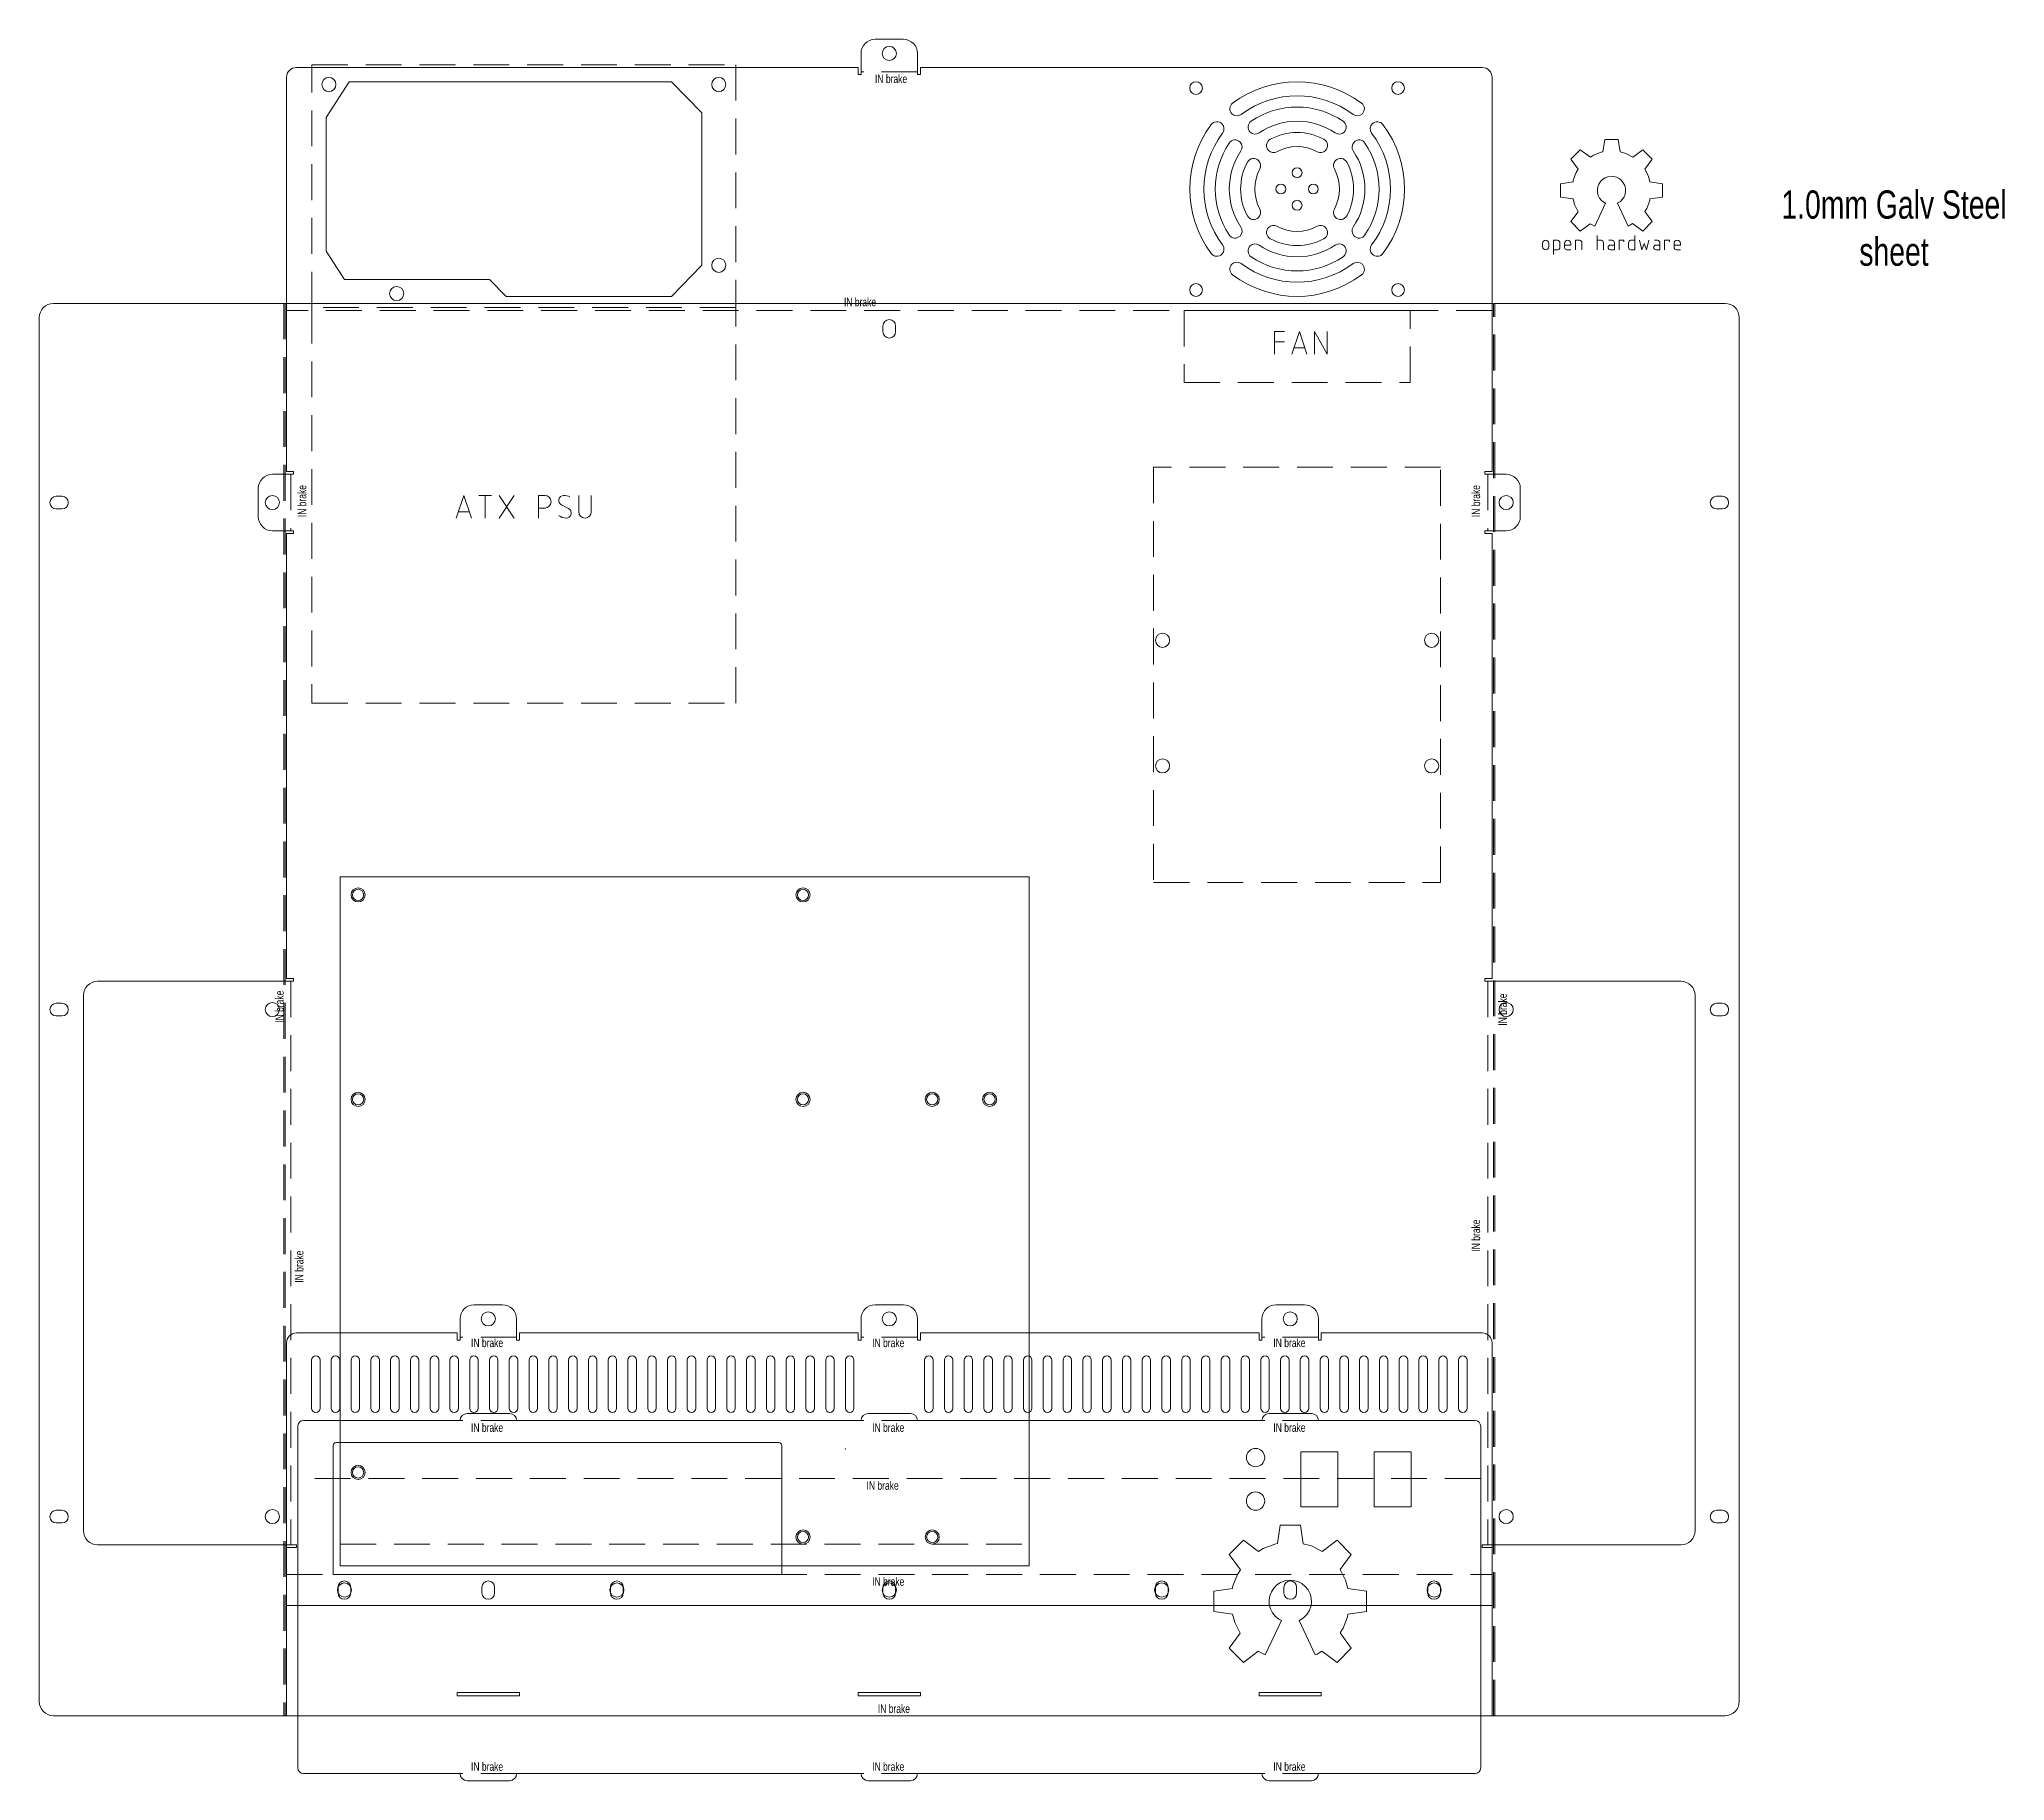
# Model space of a CAD drawing. Header units: millimetres. Extents: x -87 to 609, y -23 to 593.
import ezdxf

# ---------------------------------------------------------------- set-up
doc = ezdxf.new("R2010")
doc.units = ezdxf.units.MM
doc.linetypes.add('DASHED', pattern=[19.05, 12.7, -6.35])
doc.layers.get('0').update_dxf_attribs({"linetype": 'CONTINUOUS', "lineweight": 0})
for name, color, linetype, lineweight in [('Bottom', 7, 'CONTINUOUS', 0), ('Bottom Brake', 6, 'CONTINUOUS', 0), ('Documentation', 3, 'CONTINUOUS', 0), ('Front', 7, 'CONTINUOUS', 0), ('Front Brake', 6, 'CONTINUOUS', 0), ('Mask', 7, 'CONTINUOUS', 0), ('Mask Brake', 6, 'CONTINUOUS', 0), ('microATX', 2, 'CONTINUOUS', 0), ('Restriction', 1, 'DASHED', 0), ('Top', 7, 'CONTINUOUS', 0), ('Top Brake', 6, 'CONTINUOUS', 0)]:
    doc.layers.add(name, color=color, linetype=linetype, lineweight=lineweight)
doc.styles.get("Standard").update_dxf_attribs({"font": 'txt', "width": 0.75})

msp = doc.modelspace()

# ---------------------------------------------------------------- linework, layer by layer
for p, q in [((449.51, 517.33), (449.51, 522.33)), ((449.51, 522.33), (450.9, 522.33)), ((457.29, 519), (457.29, 522.33)), ((457.29, 522.33), (458.68, 522.33)), ((464.93, 519), (464.93, 524)), ((464.93, 522.33), (466.32, 522.33)), ((469.1, 522.33), (470.21, 522.33)), ((472.71, 519), (472.71, 522.33)), ((472.71, 522.33), (474.38, 522.33)), ((474.38, 522.33), (474.38, 521.78)), ((476.87, 522.33), (478.26, 522.33)), ((478.26, 524), (478.26, 519)), ((479.93, 522.33), (480.76, 519)), ((482.43, 519), (483.26, 522.33)), ((485.21, 522.33), (486.32, 522.33)), ((488.82, 519), (488.82, 522.33)), ((488.82, 522.33), (490.49, 522.33)), ((490.49, 522.33), (490.49, 521.78)), ((445.62, 520.11), (445.62, 521.22)), ((447.85, 521.22), (447.85, 520.11)), ((450.9, 519), (449.51, 519)), ((451.74, 521.5), (451.74, 519.83)), ((453.4, 519.83), (453.4, 521.22)), ((455.62, 520.67), (453.4, 520.67)), ((455.62, 519), (454.24, 519)), ((455.62, 521.22), (455.62, 520.67)), ((459.51, 521.5), (459.51, 519)), ((467.15, 521.5), (467.15, 519)), ((469.65, 520.67), (471.04, 520.67)), ((471.04, 519), (469.65, 519)), ((471.04, 521.5), (471.04, 519)), ((476.04, 519.83), (476.04, 521.5)), ((478.26, 519), (476.87, 519)), ((480.76, 519), (481.6, 521.22)), ((481.6, 521.22), (482.43, 519)), ((485.76, 520.67), (487.15, 520.67)), ((487.15, 519), (485.76, 519)), ((487.15, 521.5), (487.15, 519)), ((492.15, 519.83), (492.15, 521.22)), ((494.38, 520.67), (492.15, 520.67)), ((494.38, 519), (492.99, 519)), ((494.38, 521.22), (494.38, 520.67))]:
    msp.add_line(p, q)
msp.add_lwpolyline([(452, 537.61), (452, 542.39), (456.38, 543.02), (456.48, 543.62), (457.53, 546.36), (458.25, 547.48), (455.58, 551.04), (458.96, 554.42), (462.52, 551.75), (463.64, 552.47), (466.38, 553.52), (466.98, 553.62), (467.61, 558), (472.39, 558), (473.02, 553.61), (475.02, 553.07), (477.53, 551.79), (481.04, 554.42), (484.42, 551.04), (481.79, 547.53), (483.07, 545.02), (483.61, 543.02), (488, 542.39), (488, 537.61), (483.62, 536.98), (483.52, 536.38), (482.47, 533.64), (481.75, 532.52), (484.42, 528.96), (481.04, 525.58), (477.48, 528.25), (476.36, 527.53), (475.9, 527.35), (472.11, 535.48), (472.27, 535.55), (473.15, 536.11), (473.89, 536.85), (474.45, 537.73), (474.83, 538.71), (474.99, 539.74), (474.94, 540.78), (474.67, 541.79), (474.19, 542.72), (473.54, 543.54), (472.72, 544.19), (471.79, 544.67), (470.78, 544.94), (469.74, 544.99), (468.71, 544.83), (467.73, 544.45), (466.85, 543.89), (466.11, 543.15), (465.55, 542.27), (465.17, 541.29), (465.01, 540.26), (465.06, 539.22), (465.33, 538.21), (465.81, 537.28), (466.46, 536.46), (467.28, 535.81), (467.9, 535.49), (464.11, 527.37), (462.47, 528.21), (458.96, 525.58), (455.58, 528.96), (458.21, 532.47), (456.93, 534.98), (456.39, 536.98), (452, 537.61)], close=True)
for centre, radius, start, end in [((446.74, 521.22), 1.11, 0, 180), ((450.9, 521.5), 0.833, 0.00133, 89.99867), ((454.51, 521.22), 1.11, 0, 180), ((458.68, 521.5), 0.833, 359.99996, 90.00004), ((466.32, 521.5), 0.833, 359.99996, 90.00004), ((470.21, 521.5), 0.833, 359.99996, 90.00004), ((476.87, 521.5), 0.833, 89.99996, 180.00004), ((486.32, 521.5), 0.833, 359.99996, 90.00004), ((493.26, 521.22), 1.11, 0, 180), ((446.74, 520.11), 1.11, 180, 0), ((450.9, 519.83), 0.833, 270.00133, 359.99867), ((454.24, 519.83), 0.833, 179.99996, 270.00004), ((469.65, 519.83), 0.833, 90, 270), ((476.87, 519.83), 0.833, 179.99996, 270.00004), ((485.76, 519.83), 0.833, 90, 270), ((492.99, 519.83), 0.833, 179.99996, 270.00004)]:
    msp.add_arc(centre, radius, start, end)
at = {"layer": 'Bottom'}
for p, q in [((209.36, 593.5), (219.36, 593.5)), ((204.36, 581), (204.36, 588.5)), ((224.36, 588.5), (224.36, 581)), ((1, 497.5), (1, 580)), ((4.5, 583.5), (203.36, 583.5)), ((15, 565.87), (23.2, 578.5)), ((137.25, 578.5), (23.2, 578.5)), ((137.25, 578.5), (148, 567.5)), ((203.36, 583.5), (203.36, 581)), ((203.36, 581), (204.36, 581)), ((224.36, 581), (225.36, 581)), ((225.36, 581), (225.36, 583.5)), ((225.36, 583.5), (424.22, 583.5)), ((427.72, 580), (427.72, 497.5)), ((15, 518.51), (15, 565.87)), ((148, 513.5), (148, 567.5)), ((332.1, 563.58), (332.1, 563.58)), ((335.64, 567.12), (335.64, 567.12)), ((381.8, 567.12), (381.8, 567.12)), ((385.34, 563.58), (385.34, 563.58)), ((338.55, 557.13), (338.55, 557.13)), ((342.09, 560.67), (342.09, 560.67)), ((375.35, 560.67), (375.35, 560.67)), ((378.89, 557.13), (378.89, 557.13)), ((345.09, 550.59), (345.09, 550.59)), ((348.63, 554.13), (348.63, 554.13)), ((368.81, 554.13), (368.81, 554.13)), ((372.35, 550.59), (372.35, 550.59)), ((345.09, 530.41), (345.09, 530.41)), ((372.35, 530.41), (372.35, 530.41)), ((338.55, 523.87), (338.55, 523.87)), ((348.63, 526.87), (348.63, 526.87)), ((368.81, 526.87), (368.81, 526.87)), ((378.89, 523.87), (378.89, 523.87)), ((21.5, 508.5), (15, 518.51)), ((332.1, 517.42), (332.1, 517.42)), ((342.09, 520.33), (342.09, 520.33)), ((375.35, 520.33), (375.35, 520.33)), ((385.34, 517.42), (385.34, 517.42)), ((21.5, 508.5), (72.88, 508.5)), ((78.75, 502.5), (72.88, 508.5)), ((137.25, 502.5), (148, 513.5)), ((335.64, 513.88), (335.64, 513.88)), ((381.8, 513.88), (381.8, 513.88)), ((78.75, 502.5), (137.25, 502.5)), ((1, 497.5), (1, 440.5)), ((427.72, 440.5), (427.72, 497.5)), ((-4, 439.5), (3.5, 439.5)), ((3.5, 440.5), (1, 440.5)), ((3.5, 439.5), (3.5, 440.5)), ((425.22, 439.5), (425.22, 440.5)), ((425.22, 440.5), (427.72, 440.5)), ((432.72, 439.5), (425.22, 439.5)), ((-9, 424.5), (-9, 434.5)), ((437.72, 424.5), (437.72, 434.5)), ((3.5, 419.5), (-4, 419.5)), ((1, 418.5), (3.5, 418.5)), ((1, 418.5), (1, 261)), ((3.5, 418.5), (3.5, 419.5)), ((425.22, 418.5), (425.22, 419.5)), ((425.22, 419.5), (432.72, 419.5)), ((427.72, 418.5), (425.22, 418.5)), ((427.72, 261), (427.72, 418.5)), ((-65.87, 260), (3.5, 260)), ((3.5, 261), (1, 261)), ((3.5, 260), (3.5, 261)), ((425.22, 260), (425.22, 261)), ((425.22, 261), (427.72, 261)), ((494.59, 260), (425.22, 260)), ((-70.87, 65.5), (-70.87, 255)), ((499.59, 65.5), (499.59, 255)), ((4.5, 60.5), (-65.87, 60.5)), ((1, 59.5), (4.5, 59.5)), ((1, 59.5), (1, 0)), ((4.5, 59.5), (4.5, 60.5)), ((424.22, 60.5), (424.22, 59.5)), ((424.22, 60.5), (494.59, 60.5)), ((424.22, 59.5), (427.72, 59.5)), ((427.72, 0), (427.72, 59.5)), ((19.25, 45.5), (19.25, 43.5)), ((23.75, 43.5), (23.75, 45.5)), ((115.68, 45.5), (115.68, 43.5)), ((120.18, 43.5), (120.18, 45.5)), ((212.11, 45.5), (212.11, 43.5)), ((216.61, 43.5), (216.61, 45.5)), ((308.54, 45.5), (308.54, 43.5)), ((313.04, 43.5), (313.04, 45.5)), ((404.97, 45.5), (404.97, 43.5)), ((409.47, 43.5), (409.47, 45.5)), ((83.43, 8.2), (61.43, 8.2)), ((61.43, 8.2), (61.43, 7)), ((61.43, 7), (83.43, 7)), ((83.43, 7), (83.43, 8.2)), ((225.36, 8.2), (203.36, 8.2)), ((203.36, 8.2), (203.36, 7)), ((203.36, 7), (225.36, 7)), ((225.36, 7), (225.36, 8.2)), ((367.29, 8.2), (345.29, 8.2)), ((345.29, 8.2), (345.29, 7)), ((345.29, 7), (367.29, 7)), ((367.29, 7), (367.29, 8.2)), ((1, 0), (427.72, 0))]:
    msp.add_line(p, q, dxfattribs=at)
at = {"layer": 'Bottom', "linetype": 'DASHED'}
for p, q in [((224.36, 582), (204.36, 582)), ((427.72, 497.5), (1, 497.5)), ((2.5, 439.5), (2.5, 419.5)), ((426.22, 439.5), (426.22, 419.5)), ((2.5, 260), (2.5, 60.5)), ((426.22, 260), (426.22, 60.5))]:
    msp.add_line(p, q, dxfattribs=at)
at = {"layer": 'Bottom'}
for centre, radius in [((214.36, 588.5), 2.5), ((16, 577.5), 2.5), ((154, 577.5), 2.5), ((322.97, 576.25), 2.25), ((394.47, 576.25), 2.25), ((358.72, 546.25), 1.75), ((352.97, 540.5), 1.75), ((358.72, 534.75), 1.75), ((364.47, 540.5), 1.75), ((154, 513.5), 2.5), ((40, 503.5), 2.5), ((322.97, 504.75), 2.25), ((394.47, 504.75), 2.25), ((-4, 429.5), 2.5), ((432.72, 429.5), 2.5), ((311.09, 380.73), 2.5), ((406.34, 380.73), 2.5), ((311.09, 336.28), 2.5), ((406.34, 336.28), 2.5), ((26.35, 290.6), 2.5), ((183.83, 290.6), 2.5), ((-4, 250), 2.5), ((432.72, 250), 2.5), ((26.35, 218.21), 2.5), ((183.83, 218.21), 2.5), ((229.55, 218.21), 2.5), ((249.87, 218.21), 2.5), ((26.35, 86.13), 2.5), ((-4, 70.5), 2.5), ((432.72, 70.5), 2.5), ((183.83, 63.27), 2.5), ((229.55, 63.27), 2.5)]:
    msp.add_circle(centre, radius, dxfattribs=at)
for centre, radius, start, end in [((209.36, 588.5), 5, 90, 180), ((219.36, 588.5), 5, 0, 90), ((4.5, 580), 3.5, 90, 180), ((358.72, 540.5), 38, 53.09675, 126.90325), ((424.22, 580), 3.5, 0, 90), ((337.4, 568.89), 2.5, 126.90325, 225), ((358.72, 540.5), 33, 53.09675, 126.90325), ((380.04, 568.89), 2.5, 315, 53.09675), ((330.33, 561.82), 2.5, 45, 143.09675), ((330.33, 561.82), 2.5, 323.09675, 45), ((337.4, 568.89), 2.5, 225, 306.90325), ((343.85, 562.44), 2.5, 124.12428, 225), ((358.72, 540.5), 29, 55.87572, 124.12428), ((358.72, 540.5), 24, 55.87572, 124.12428), ((373.59, 562.44), 2.5, 315, 55.87572), ((380.04, 568.89), 2.5, 233.09675, 315), ((387.11, 561.82), 2.5, 135, 216.90325), ((387.11, 561.82), 2.5, 36.90325, 135), ((358.72, 540.5), 38, 143.09675, 216.90325), ((358.72, 540.5), 33, 143.09675, 216.90325), ((358.72, 540.5), 29, 145.87572, 214.12428), ((336.78, 555.37), 2.5, 45, 145.87572), ((336.78, 555.37), 2.5, 325.87572, 45), ((343.85, 562.44), 2.5, 225, 304.12428), ((350.4, 555.89), 2.5, 118.39845, 225), ((358.72, 540.5), 20, 61.60155, 118.39845), ((367.04, 555.89), 2.5, 315, 61.60155), ((373.59, 562.44), 2.5, 235.87572, 315), ((380.66, 555.37), 2.5, 135, 214.12428), ((380.66, 555.37), 2.5, 34.12428, 135), ((358.72, 540.5), 29, 325.87572, 34.12428), ((358.72, 540.5), 33, 323.09675, 36.90325), ((358.72, 540.5), 38, 323.09675, 36.90325), ((358.72, 540.5), 24, 145.87572, 214.12428), ((358.72, 540.5), 20, 151.60155, 208.39845), ((343.33, 548.82), 2.5, 45, 151.60155), ((343.33, 548.82), 2.5, 331.60155, 45), ((350.4, 555.89), 2.5, 225, 298.39845), ((358.72, 540.5), 15, 61.60155, 118.39845), ((367.04, 555.89), 2.5, 241.60155, 315), ((374.11, 548.82), 2.5, 135, 208.39845), ((374.11, 548.82), 2.5, 28.39845, 135), ((358.72, 540.5), 20, 331.60155, 28.39845), ((358.72, 540.5), 24, 325.87572, 34.12428), ((358.72, 540.5), 15, 151.60155, 208.39845), ((358.72, 540.5), 15, 331.60155, 28.39845), ((343.33, 532.18), 2.5, 208.39845, 315), ((343.33, 532.18), 2.5, 315, 28.39845), ((374.11, 532.18), 2.5, 151.60155, 225), ((374.11, 532.18), 2.5, 225, 331.60155), ((336.78, 525.63), 2.5, 214.12428, 315), ((336.78, 525.63), 2.5, 315, 34.12428), ((350.4, 525.11), 2.5, 135, 241.60155), ((350.4, 525.11), 2.5, 61.60155, 135), ((358.72, 540.5), 20, 241.60155, 298.39845), ((358.72, 540.5), 15, 241.60155, 298.39845), ((367.04, 525.11), 2.5, 45, 118.39845), ((367.04, 525.11), 2.5, 298.39845, 45), ((380.66, 525.63), 2.5, 145.87572, 225), ((380.66, 525.63), 2.5, 225, 325.87572), ((330.33, 519.18), 2.5, 216.90325, 315), ((330.33, 519.18), 2.5, 315, 36.90325), ((343.85, 518.56), 2.5, 135, 235.87572), ((343.85, 518.56), 2.5, 55.87572, 135), ((358.72, 540.5), 29, 235.87572, 304.12428), ((358.72, 540.5), 24, 235.87572, 304.12428), ((373.59, 518.56), 2.5, 45, 124.12428), ((373.59, 518.56), 2.5, 304.12428, 45), ((387.11, 519.18), 2.5, 143.09675, 225), ((387.11, 519.18), 2.5, 225, 323.09675), ((337.4, 512.11), 2.5, 135, 233.09675), ((337.4, 512.11), 2.5, 53.09675, 135), ((358.72, 540.5), 38, 233.09675, 306.90325), ((358.72, 540.5), 33, 233.09675, 306.90325), ((380.04, 512.11), 2.5, 45, 126.90325), ((380.04, 512.11), 2.5, 306.90325, 45), ((-4, 434.5), 5, 90, 180), ((432.72, 434.5), 5, 0, 90), ((-4, 424.5), 5, 180, 270), ((432.72, 424.5), 5, 270, 0), ((-65.87, 255), 5, 90, 180), ((494.59, 255), 5, 360, 90), ((-65.87, 65.5), 5, 180, 270), ((494.59, 65.5), 5, 270, 0), ((21.5, 45.5), 2.25, 0, 180), ((21.5, 43.5), 2.25, 180, 0), ((117.93, 45.5), 2.25, 0, 180), ((117.93, 43.5), 2.25, 180, 0), ((214.36, 45.5), 2.25, 0, 180), ((214.36, 43.5), 2.25, 180, 0), ((310.79, 45.5), 2.25, 0, 180), ((310.79, 43.5), 2.25, 180, 0), ((407.22, 45.5), 2.25, 0, 180), ((407.22, 43.5), 2.25, 180, 0)]:
    msp.add_arc(centre, radius, start, end, dxfattribs=at)
at = {"layer": 'Documentation'}
for p, q in [((350.67, 482), (350.67, 490)), ((350.67, 490), (354.22, 490)), ((356.89, 482), (359.56, 490)), ((359.56, 490), (362.22, 482)), ((364.89, 482), (364.89, 490)), ((364.89, 490), (369.33, 482)), ((369.33, 482), (369.33, 490)), ((350.67, 486.44), (354.22, 486.44)), ((357.63, 484.22), (361.48, 484.22)), ((61.11, 424), (63.78, 432)), ((63.78, 432), (66.44, 424)), ((69.11, 432), (73.56, 432)), ((71.33, 432), (71.33, 424)), ((76.22, 424), (81.56, 432)), ((76.22, 432), (81.56, 424)), ((90.22, 424), (90.22, 432)), ((90.22, 432), (92.44, 432)), ((104.44, 432), (104.44, 426.22)), ((108.89, 426.22), (108.89, 432)), ((61.85, 426.22), (65.7, 426.22)), ((92.44, 427.56), (90.22, 427.56)), ((100.81, 427.36), (98.3, 428.64))]:
    msp.add_line(p, q, dxfattribs=at)
for centre, radius, start, end in [((92.44, 429.78), 2.22, 270, 90), ((99.11, 430.22), 1.78, 90.00002, 242.98102), ((99.11, 426.22), 5.78, 67.38014, 90), ((100, 428.44), 4.44, 233.13006, 270.00004), ((100, 425.78), 1.78, 270.00002, 62.98102), ((106.67, 426.22), 2.22, 180, 0)]:
    msp.add_arc(centre, radius, start, end, dxfattribs=at)
at = {"layer": 'Front'}
for p, q in [((7, 104.5), (62.43, 104.5)), ((62.43, 104.5), (62.43, 104.5)), ((64.93, 107), (79.93, 107)), ((82.43, 104.5), (82.43, 104.5)), ((82.43, 104.5), (204.36, 104.5)), ((204.36, 104.5), (204.36, 104.5)), ((206.86, 107), (221.86, 107)), ((224.36, 104.5), (224.36, 104.5)), ((224.36, 104.5), (346.29, 104.5)), ((346.29, 104.5), (346.29, 104.5)), ((348.79, 107), (363.79, 107)), ((366.29, 104.5), (366.29, 104.5)), ((366.29, 104.5), (421.72, 104.5)), ((5, 84), (5, 102.5)), ((423.72, 102.5), (423.72, 84)), ((5, 84), (5, 0)), ((423.72, 84), (423.72, 0)), ((5, 0), (5, -18.5)), ((423.72, -18.5), (423.72, 0)), ((7, -20.5), (62.43, -20.5)), ((62.43, -20.5), (62.43, -20.5)), ((82.43, -20.5), (82.43, -20.5)), ((204.36, -20.5), (82.43, -20.5)), ((204.36, -20.5), (204.36, -20.5)), ((224.36, -20.5), (224.36, -20.5)), ((346.29, -20.5), (224.36, -20.5)), ((346.29, -20.5), (346.29, -20.5)), ((366.29, -20.5), (366.29, -20.5)), ((366.29, -20.5), (421.72, -20.5)), ((64.93, -23), (79.93, -23)), ((206.86, -23), (221.86, -23)), ((348.79, -23), (363.79, -23))]:
    msp.add_line(p, q, dxfattribs=at)
at = {"layer": 'Front', "linetype": 'DASHED'}
for p, q in [((82.43, 104.5), (62.43, 104.5)), ((224.36, 104.5), (204.36, 104.5)), ((366.29, 104.5), (346.29, 104.5)), ((423.72, 84), (5, 84)), ((5, 0), (423.72, 0)), ((82.43, -20.5), (62.43, -20.5)), ((224.36, -20.5), (204.36, -20.5)), ((366.29, -20.5), (346.29, -20.5))]:
    msp.add_line(p, q, dxfattribs=at)
at = {"layer": 'Front'}
msp.add_lwpolyline([(329.29, 36.92), (329.29, 44.08), (335.86, 45.02), (336.01, 45.94), (337.58, 50.03), (338.67, 51.71), (334.67, 57.06), (339.73, 62.12), (345.08, 58.12), (346.76, 59.21), (350.85, 60.78), (351.77, 60.93), (352.71, 67.5), (359.87, 67.5), (360.82, 60.91), (363.82, 60.11), (367.59, 58.18), (372.85, 62.12), (377.91, 57.06), (373.97, 51.8), (375.9, 48.03), (376.7, 45.03), (383.29, 44.08), (383.29, 36.92), (376.72, 35.98), (376.57, 35.06), (375, 30.97), (373.91, 29.29), (377.91, 23.94), (372.85, 18.88), (367.5, 22.88), (365.82, 21.79), (365.14, 21.53), (359.45, 33.72), (359.69, 33.82), (361.01, 34.67), (362.12, 35.78), (362.97, 37.1), (363.53, 38.56), (363.78, 40.11), (363.7, 41.67), (363.29, 43.19), (362.58, 44.58), (361.59, 45.8), (360.37, 46.79), (358.98, 47.5), (357.46, 47.91), (355.9, 47.99), (354.35, 47.74), (352.88, 47.18), (351.57, 46.33), (350.46, 45.22), (349.61, 43.9), (349.05, 42.44), (348.8, 40.89), (348.88, 39.33), (349.29, 37.81), (350, 36.42), (350.99, 35.2), (352.21, 34.21), (353.14, 33.74), (347.46, 21.56), (344.99, 22.82), (339.73, 18.88), (334.67, 23.94), (338.61, 29.2), (336.68, 32.97), (335.88, 35.97), (329.29, 36.92)], close=True, dxfattribs=at)
for centre, radius, start, end in [((7, 102.5), 2, 90, 180), ((64.93, 104.5), 2.5, 90, 180), ((79.93, 104.5), 2.5, 0, 90), ((206.86, 104.5), 2.5, 90, 180), ((221.86, 104.5), 2.5, 0, 90), ((348.79, 104.5), 2.5, 90, 180), ((363.79, 104.5), 2.5, 0, 90), ((421.72, 102.5), 2, 0, 90), ((7, -18.5), 2, 180, 270), ((64.93, -20.5), 2.5, 180, 270), ((79.93, -20.5), 2.5, 270, 0), ((206.86, -20.5), 2.5, 180, 270), ((221.86, -20.5), 2.5, 270, 0), ((348.79, -20.5), 2.5, 180, 270), ((363.79, -20.5), 2.5, 270, 0), ((421.72, -18.5), 2, 270, 0)]:
    msp.add_arc(centre, radius, start, end, dxfattribs=at)
at = {"layer": 'Mask'}
for p, q in [((62.43, 133), (62.43, 140.5)), ((67.43, 145.5), (77.43, 145.5)), ((82.43, 140.5), (82.43, 133)), ((204.36, 133), (204.36, 140.5)), ((209.36, 145.5), (219.36, 145.5)), ((224.36, 140.5), (224.36, 133)), ((346.29, 133), (346.29, 140.5)), ((351.29, 145.5), (361.29, 145.5)), ((366.29, 140.5), (366.29, 133)), ((61.43, 135.5), (4.5, 135.5)), ((61.43, 135.5), (61.43, 133)), ((61.43, 133), (62.43, 133)), ((82.43, 133), (83.43, 133)), ((203.36, 135.5), (83.43, 135.5)), ((83.43, 133), (83.43, 135.5)), ((203.36, 135.5), (203.36, 133)), ((203.36, 133), (204.36, 133)), ((224.36, 133), (225.36, 133)), ((345.29, 135.5), (225.36, 135.5)), ((225.36, 133), (225.36, 135.5)), ((345.29, 135.5), (345.29, 133)), ((345.29, 133), (346.29, 133)), ((366.29, 133), (367.29, 133)), ((424.22, 135.5), (367.29, 135.5)), ((367.29, 133), (367.29, 135.5)), ((1, 132), (1, 50)), ((9.86, 108.86), (9.86, 125.86)), ((11.36, 127.36), (11.36, 127.36)), ((12.86, 108.86), (12.86, 125.86)), ((16.86, 108.86), (16.86, 125.86)), ((18.36, 127.36), (18.36, 127.36)), ((19.86, 108.86), (19.86, 125.86)), ((23.86, 108.86), (23.86, 125.86)), ((25.36, 127.36), (25.36, 127.36)), ((26.86, 108.86), (26.86, 125.86)), ((30.86, 108.86), (30.86, 125.86)), ((32.36, 127.36), (32.36, 127.36)), ((33.86, 108.86), (33.86, 125.86)), ((37.86, 108.86), (37.86, 125.86)), ((39.36, 127.36), (39.36, 127.36)), ((40.86, 108.86), (40.86, 125.86)), ((44.86, 108.86), (44.86, 125.86)), ((46.36, 127.36), (46.36, 127.36)), ((47.86, 108.86), (47.86, 125.86)), ((51.86, 108.86), (51.86, 125.86)), ((53.36, 127.36), (53.36, 127.36)), ((54.86, 108.86), (54.86, 125.86)), ((58.86, 108.86), (58.86, 125.86)), ((60.36, 127.36), (60.36, 127.36)), ((61.86, 108.86), (61.86, 125.86)), ((65.86, 108.86), (65.86, 125.86)), ((67.36, 127.36), (67.36, 127.36)), ((68.86, 108.86), (68.86, 125.86)), ((72.86, 108.86), (72.86, 125.86)), ((74.36, 127.36), (74.36, 127.36)), ((75.86, 108.86), (75.86, 125.86)), ((79.86, 108.86), (79.86, 125.86)), ((81.36, 127.36), (81.36, 127.36)), ((82.86, 108.86), (82.86, 125.86)), ((86.86, 108.86), (86.86, 125.86)), ((88.36, 127.36), (88.36, 127.36)), ((89.86, 108.86), (89.86, 125.86)), ((93.86, 108.86), (93.86, 125.86)), ((95.36, 127.36), (95.36, 127.36)), ((96.86, 108.86), (96.86, 125.86)), ((100.86, 108.86), (100.86, 125.86)), ((102.36, 127.36), (102.36, 127.36)), ((103.86, 108.86), (103.86, 125.86)), ((107.86, 108.86), (107.86, 125.86)), ((109.36, 127.36), (109.36, 127.36)), ((110.86, 108.86), (110.86, 125.86)), ((114.86, 108.86), (114.86, 125.86)), ((116.36, 127.36), (116.36, 127.36)), ((117.86, 108.86), (117.86, 125.86)), ((121.86, 108.86), (121.86, 125.86)), ((123.36, 127.36), (123.36, 127.36)), ((124.86, 108.86), (124.86, 125.86)), ((128.86, 108.86), (128.86, 125.86)), ((130.36, 127.36), (130.36, 127.36)), ((131.86, 108.86), (131.86, 125.86)), ((135.86, 108.86), (135.86, 125.86)), ((137.36, 127.36), (137.36, 127.36)), ((138.86, 108.86), (138.86, 125.86)), ((142.86, 108.86), (142.86, 125.86)), ((144.36, 127.36), (144.36, 127.36)), ((145.86, 108.86), (145.86, 125.86)), ((149.86, 108.86), (149.86, 125.86)), ((151.36, 127.36), (151.36, 127.36)), ((152.86, 108.86), (152.86, 125.86)), ((156.86, 108.86), (156.86, 125.86)), ((158.36, 127.36), (158.36, 127.36)), ((159.86, 108.86), (159.86, 125.86)), ((163.86, 108.86), (163.86, 125.86)), ((165.36, 127.36), (165.36, 127.36)), ((166.86, 108.86), (166.86, 125.86)), ((170.86, 108.86), (170.86, 125.86)), ((172.36, 127.36), (172.36, 127.36)), ((173.86, 108.86), (173.86, 125.86)), ((177.86, 108.86), (177.86, 125.86)), ((179.36, 127.36), (179.36, 127.36)), ((180.86, 108.86), (180.86, 125.86)), ((184.86, 108.86), (184.86, 125.86)), ((186.36, 127.36), (186.36, 127.36)), ((187.86, 108.86), (187.86, 125.86)), ((191.86, 108.86), (191.86, 125.86)), ((193.36, 127.36), (193.36, 127.36)), ((194.86, 108.86), (194.86, 125.86)), ((198.86, 108.86), (198.86, 125.86)), ((200.36, 127.36), (200.36, 127.36)), ((201.86, 108.86), (201.86, 125.86)), ((226.86, 108.86), (226.86, 125.86)), ((228.36, 127.36), (228.36, 127.36)), ((229.86, 108.86), (229.86, 125.86)), ((233.86, 108.86), (233.86, 125.86)), ((235.36, 127.36), (235.36, 127.36)), ((236.86, 108.86), (236.86, 125.86)), ((240.86, 108.86), (240.86, 125.86)), ((242.36, 127.36), (242.36, 127.36)), ((243.86, 108.86), (243.86, 125.86)), ((247.86, 108.86), (247.86, 125.86)), ((249.36, 127.36), (249.36, 127.36)), ((250.86, 108.86), (250.86, 125.86)), ((254.86, 108.86), (254.86, 125.86)), ((256.36, 127.36), (256.36, 127.36)), ((257.86, 108.86), (257.86, 125.86)), ((261.86, 108.86), (261.86, 125.86)), ((263.36, 127.36), (263.36, 127.36)), ((264.86, 108.86), (264.86, 125.86)), ((268.86, 108.86), (268.86, 125.86)), ((270.36, 127.36), (270.36, 127.36)), ((271.86, 108.86), (271.86, 125.86)), ((275.86, 108.86), (275.86, 125.86)), ((277.36, 127.36), (277.36, 127.36)), ((278.86, 108.86), (278.86, 125.86)), ((282.86, 108.86), (282.86, 125.86)), ((284.36, 127.36), (284.36, 127.36)), ((285.86, 108.86), (285.86, 125.86)), ((289.86, 108.86), (289.86, 125.86)), ((291.36, 127.36), (291.36, 127.36)), ((292.86, 108.86), (292.86, 125.86)), ((296.86, 108.86), (296.86, 125.86)), ((298.36, 127.36), (298.36, 127.36)), ((299.86, 108.86), (299.86, 125.86)), ((303.86, 108.86), (303.86, 125.86)), ((305.36, 127.36), (305.36, 127.36)), ((306.86, 108.86), (306.86, 125.86)), ((310.86, 108.86), (310.86, 125.86)), ((312.36, 127.36), (312.36, 127.36)), ((313.86, 108.86), (313.86, 125.86)), ((317.86, 108.86), (317.86, 125.86)), ((319.36, 127.36), (319.36, 127.36)), ((320.86, 108.86), (320.86, 125.86)), ((324.86, 108.86), (324.86, 125.86)), ((326.36, 127.36), (326.36, 127.36)), ((327.86, 108.86), (327.86, 125.86)), ((331.86, 108.86), (331.86, 125.86)), ((333.36, 127.36), (333.36, 127.36)), ((334.86, 108.86), (334.86, 125.86)), ((338.86, 108.86), (338.86, 125.86)), ((340.36, 127.36), (340.36, 127.36)), ((341.86, 108.86), (341.86, 125.86)), ((345.86, 108.86), (345.86, 125.86)), ((347.36, 127.36), (347.36, 127.36)), ((348.86, 108.86), (348.86, 125.86)), ((352.86, 108.86), (352.86, 125.86)), ((354.36, 127.36), (354.36, 127.36)), ((355.86, 108.86), (355.86, 125.86)), ((359.86, 108.86), (359.86, 125.86)), ((361.36, 127.36), (361.36, 127.36)), ((362.86, 108.86), (362.86, 125.86)), ((366.86, 108.86), (366.86, 125.86)), ((368.36, 127.36), (368.36, 127.36)), ((369.86, 108.86), (369.86, 125.86)), ((373.86, 108.86), (373.86, 125.86)), ((375.36, 127.36), (375.36, 127.36)), ((376.86, 108.86), (376.86, 125.86)), ((380.86, 108.86), (380.86, 125.86)), ((382.36, 127.36), (382.36, 127.36)), ((383.86, 108.86), (383.86, 125.86)), ((387.86, 108.86), (387.86, 125.86)), ((389.36, 127.36), (389.36, 127.36)), ((390.86, 108.86), (390.86, 125.86)), ((394.86, 108.86), (394.86, 125.86)), ((396.36, 127.36), (396.36, 127.36)), ((397.86, 108.86), (397.86, 125.86)), ((401.86, 108.86), (401.86, 125.86)), ((403.36, 127.36), (403.36, 127.36)), ((404.86, 108.86), (404.86, 125.86)), ((408.86, 108.86), (408.86, 125.86)), ((410.36, 127.36), (410.36, 127.36)), ((411.86, 108.86), (411.86, 125.86)), ((415.86, 108.86), (415.86, 125.86)), ((417.36, 127.36), (417.36, 127.36)), ((418.86, 108.86), (418.86, 125.86)), ((427.72, 50), (427.72, 132)), ((11.36, 107.36), (11.36, 107.36)), ((18.36, 107.36), (18.36, 107.36)), ((25.36, 107.36), (25.36, 107.36)), ((32.36, 107.36), (32.36, 107.36)), ((39.36, 107.36), (39.36, 107.36)), ((46.36, 107.36), (46.36, 107.36)), ((53.36, 107.36), (53.36, 107.36)), ((60.36, 107.36), (60.36, 107.36)), ((67.36, 107.36), (67.36, 107.36)), ((74.36, 107.36), (74.36, 107.36)), ((81.36, 107.36), (81.36, 107.36)), ((88.36, 107.36), (88.36, 107.36)), ((95.36, 107.36), (95.36, 107.36)), ((102.36, 107.36), (102.36, 107.36)), ((109.36, 107.36), (109.36, 107.36)), ((116.36, 107.36), (116.36, 107.36)), ((123.36, 107.36), (123.36, 107.36)), ((130.36, 107.36), (130.36, 107.36)), ((137.36, 107.36), (137.36, 107.36)), ((144.36, 107.36), (144.36, 107.36)), ((151.36, 107.36), (151.36, 107.36)), ((158.36, 107.36), (158.36, 107.36)), ((165.36, 107.36), (165.36, 107.36)), ((172.36, 107.36), (172.36, 107.36)), ((179.36, 107.36), (179.36, 107.36)), ((186.36, 107.36), (186.36, 107.36)), ((193.36, 107.36), (193.36, 107.36)), ((200.36, 107.36), (200.36, 107.36)), ((228.36, 107.36), (228.36, 107.36)), ((235.36, 107.36), (235.36, 107.36)), ((242.36, 107.36), (242.36, 107.36)), ((249.36, 107.36), (249.36, 107.36)), ((256.36, 107.36), (256.36, 107.36)), ((263.36, 107.36), (263.36, 107.36)), ((270.36, 107.36), (270.36, 107.36)), ((277.36, 107.36), (277.36, 107.36)), ((284.36, 107.36), (284.36, 107.36)), ((291.36, 107.36), (291.36, 107.36)), ((298.36, 107.36), (298.36, 107.36)), ((305.36, 107.36), (305.36, 107.36)), ((312.36, 107.36), (312.36, 107.36)), ((319.36, 107.36), (319.36, 107.36)), ((326.36, 107.36), (326.36, 107.36)), ((333.36, 107.36), (333.36, 107.36)), ((340.36, 107.36), (340.36, 107.36)), ((347.36, 107.36), (347.36, 107.36)), ((354.36, 107.36), (354.36, 107.36)), ((361.36, 107.36), (361.36, 107.36)), ((368.36, 107.36), (368.36, 107.36)), ((375.36, 107.36), (375.36, 107.36)), ((382.36, 107.36), (382.36, 107.36)), ((389.36, 107.36), (389.36, 107.36)), ((396.36, 107.36), (396.36, 107.36)), ((403.36, 107.36), (403.36, 107.36)), ((410.36, 107.36), (410.36, 107.36)), ((417.36, 107.36), (417.36, 107.36)), ((17.56, 50), (17.56, 95.72)), ((18.55, 96.71), (175.32, 96.71)), ((176.31, 95.72), (176.31, 50)), ((360, 93.41), (373.1, 93.41)), ((360, 74.01), (360, 93.41)), ((373.1, 93.41), (373.1, 74.01)), ((386, 93.41), (399.1, 93.41)), ((386, 74.01), (386, 93.41)), ((399.1, 93.41), (399.1, 74.01)), ((373.1, 74.01), (360, 74.01)), ((399.1, 74.01), (386, 74.01)), ((1, 39), (1, 50)), ((17.56, 50), (176.31, 50)), ((427.72, 39), (427.72, 50)), ((427.72, 39), (1, 39))]:
    msp.add_line(p, q, dxfattribs=at)
at = {"layer": 'Mask', "linetype": 'DASHED'}
for p, q in [((82.43, 134), (62.43, 134)), ((224.36, 134), (204.36, 134)), ((366.29, 134), (346.29, 134)), ((1, 50), (427.72, 50))]:
    msp.add_line(p, q, dxfattribs=at)
at = {"layer": 'Mask'}
for centre in [(72.43, 140.5), (214.36, 140.5), (356.29, 140.5), (21.5, 44.5), (117.93, 44.5), (214.36, 44.5), (310.79, 44.5), (407.22, 44.5)]:
    msp.add_circle(centre, 2.5, dxfattribs=at)
for centre, radius, start, end in [((67.43, 140.5), 5, 90, 180), ((77.43, 140.5), 5, 0, 90), ((209.36, 140.5), 5, 90, 180), ((219.36, 140.5), 5, 0, 90), ((351.29, 140.5), 5, 90, 180), ((361.29, 140.5), 5, 0, 90), ((4.5, 132), 3.5, 90, 180), ((424.22, 132), 3.5, 0, 90), ((11.36, 125.86), 1.5, 90, 180), ((11.36, 125.86), 1.5, 360, 90), ((18.36, 125.86), 1.5, 90, 180), ((18.36, 125.86), 1.5, 360, 90), ((25.36, 125.86), 1.5, 90, 180), ((25.36, 125.86), 1.5, 360, 90), ((32.36, 125.86), 1.5, 90, 180), ((32.36, 125.86), 1.5, 360, 90), ((39.36, 125.86), 1.5, 90, 180), ((39.36, 125.86), 1.5, 360, 90), ((46.36, 125.86), 1.5, 90, 180), ((46.36, 125.86), 1.5, 360, 90), ((53.36, 125.86), 1.5, 90, 180), ((53.36, 125.86), 1.5, 360, 90), ((60.36, 125.86), 1.5, 90, 180), ((60.36, 125.86), 1.5, 360, 90), ((67.36, 125.86), 1.5, 90, 180), ((67.36, 125.86), 1.5, 360, 90), ((74.36, 125.86), 1.5, 90, 180), ((74.36, 125.86), 1.5, 360, 90), ((81.36, 125.86), 1.5, 90, 180), ((81.36, 125.86), 1.5, 360, 90), ((88.36, 125.86), 1.5, 90, 180), ((88.36, 125.86), 1.5, 360, 90), ((95.36, 125.86), 1.5, 90, 180), ((95.36, 125.86), 1.5, 360, 90), ((102.36, 125.86), 1.5, 90, 180), ((102.36, 125.86), 1.5, 360, 90), ((109.36, 125.86), 1.5, 90, 180), ((109.36, 125.86), 1.5, 360, 90), ((116.36, 125.86), 1.5, 90, 180), ((116.36, 125.86), 1.5, 360, 90), ((123.36, 125.86), 1.5, 90, 180), ((123.36, 125.86), 1.5, 360, 90), ((130.36, 125.86), 1.5, 90, 180), ((130.36, 125.86), 1.5, 360, 90), ((137.36, 125.86), 1.5, 90, 180), ((137.36, 125.86), 1.5, 360, 90), ((144.36, 125.86), 1.5, 90, 180), ((144.36, 125.86), 1.5, 360, 90), ((151.36, 125.86), 1.5, 90, 180), ((151.36, 125.86), 1.5, 360, 90), ((158.36, 125.86), 1.5, 90, 180), ((158.36, 125.86), 1.5, 360, 90), ((165.36, 125.86), 1.5, 90, 180), ((165.36, 125.86), 1.5, 360, 90), ((172.36, 125.86), 1.5, 90, 180), ((172.36, 125.86), 1.5, 360, 90), ((179.36, 125.86), 1.5, 90, 180), ((179.36, 125.86), 1.5, 360, 90), ((186.36, 125.86), 1.5, 90, 180), ((186.36, 125.86), 1.5, 360, 90), ((193.36, 125.86), 1.5, 90, 180), ((193.36, 125.86), 1.5, 360, 90), ((200.36, 125.86), 1.5, 90, 180), ((200.36, 125.86), 1.5, 360, 90), ((228.36, 125.86), 1.5, 90, 180), ((228.36, 125.86), 1.5, 360, 90), ((235.36, 125.86), 1.5, 90, 180), ((235.36, 125.86), 1.5, 360, 90), ((242.36, 125.86), 1.5, 90, 180), ((242.36, 125.86), 1.5, 360, 90), ((249.36, 125.86), 1.5, 90, 180), ((249.36, 125.86), 1.5, 360, 90), ((256.36, 125.86), 1.5, 90, 180), ((256.36, 125.86), 1.5, 360, 90), ((263.36, 125.86), 1.5, 90, 180), ((263.36, 125.86), 1.5, 360, 90), ((270.36, 125.86), 1.5, 90, 180), ((270.36, 125.86), 1.5, 360, 90), ((277.36, 125.86), 1.5, 90, 180), ((277.36, 125.86), 1.5, 360, 90), ((284.36, 125.86), 1.5, 90, 180), ((284.36, 125.86), 1.5, 360, 90), ((291.36, 125.86), 1.5, 90, 180), ((291.36, 125.86), 1.5, 360, 90), ((298.36, 125.86), 1.5, 90, 180), ((298.36, 125.86), 1.5, 360, 90), ((305.36, 125.86), 1.5, 90, 180), ((305.36, 125.86), 1.5, 360, 90), ((312.36, 125.86), 1.5, 90, 180), ((312.36, 125.86), 1.5, 360, 90), ((319.36, 125.86), 1.5, 90, 180), ((319.36, 125.86), 1.5, 360, 90), ((326.36, 125.86), 1.5, 90, 180), ((326.36, 125.86), 1.5, 360, 90), ((333.36, 125.86), 1.5, 90, 180), ((333.36, 125.86), 1.5, 360, 90), ((340.36, 125.86), 1.5, 90, 180), ((340.36, 125.86), 1.5, 360, 90), ((347.36, 125.86), 1.5, 90, 180), ((347.36, 125.86), 1.5, 360, 90), ((354.36, 125.86), 1.5, 90, 180), ((354.36, 125.86), 1.5, 360, 90), ((361.36, 125.86), 1.5, 90, 180), ((361.36, 125.86), 1.5, 360, 90), ((368.36, 125.86), 1.5, 90, 180), ((368.36, 125.86), 1.5, 360, 90), ((375.36, 125.86), 1.5, 90, 180), ((375.36, 125.86), 1.5, 360, 90), ((382.36, 125.86), 1.5, 90, 180), ((382.36, 125.86), 1.5, 360, 90), ((389.36, 125.86), 1.5, 90, 180), ((389.36, 125.86), 1.5, 360, 90), ((396.36, 125.86), 1.5, 90, 180), ((396.36, 125.86), 1.5, 360, 90), ((403.36, 125.86), 1.5, 90, 180), ((403.36, 125.86), 1.5, 360, 90), ((410.36, 125.86), 1.5, 90, 180), ((410.36, 125.86), 1.5, 360, 90), ((417.36, 125.86), 1.5, 90, 180), ((417.36, 125.86), 1.5, 360, 90), ((11.36, 108.86), 1.5, 180, 270), ((11.36, 108.86), 1.5, 270, 360), ((18.36, 108.86), 1.5, 180, 270), ((18.36, 108.86), 1.5, 270, 360), ((25.36, 108.86), 1.5, 180, 270), ((25.36, 108.86), 1.5, 270, 360), ((32.36, 108.86), 1.5, 180, 270), ((32.36, 108.86), 1.5, 270, 360), ((39.36, 108.86), 1.5, 180, 270), ((39.36, 108.86), 1.5, 270, 360), ((46.36, 108.86), 1.5, 180, 270), ((46.36, 108.86), 1.5, 270, 360), ((53.36, 108.86), 1.5, 180, 270), ((53.36, 108.86), 1.5, 270, 360), ((60.36, 108.86), 1.5, 180, 270), ((60.36, 108.86), 1.5, 270, 360), ((67.36, 108.86), 1.5, 180, 270), ((67.36, 108.86), 1.5, 270, 360), ((74.36, 108.86), 1.5, 180, 270), ((74.36, 108.86), 1.5, 270, 360), ((81.36, 108.86), 1.5, 180, 270), ((81.36, 108.86), 1.5, 270, 360), ((88.36, 108.86), 1.5, 180, 270), ((88.36, 108.86), 1.5, 270, 360), ((95.36, 108.86), 1.5, 180, 270), ((95.36, 108.86), 1.5, 270, 360), ((102.36, 108.86), 1.5, 180, 270), ((102.36, 108.86), 1.5, 270, 360), ((109.36, 108.86), 1.5, 180, 270), ((109.36, 108.86), 1.5, 270, 360), ((116.36, 108.86), 1.5, 180, 270), ((116.36, 108.86), 1.5, 270, 360), ((123.36, 108.86), 1.5, 180, 270), ((123.36, 108.86), 1.5, 270, 360), ((130.36, 108.86), 1.5, 180, 270), ((130.36, 108.86), 1.5, 270, 360), ((137.36, 108.86), 1.5, 180, 270), ((137.36, 108.86), 1.5, 270, 360), ((144.36, 108.86), 1.5, 180, 270), ((144.36, 108.86), 1.5, 270, 360), ((151.36, 108.86), 1.5, 180, 270), ((151.36, 108.86), 1.5, 270, 360), ((158.36, 108.86), 1.5, 180, 270), ((158.36, 108.86), 1.5, 270, 360), ((165.36, 108.86), 1.5, 180, 270), ((165.36, 108.86), 1.5, 270, 360), ((172.36, 108.86), 1.5, 180, 270), ((172.36, 108.86), 1.5, 270, 360), ((179.36, 108.86), 1.5, 180, 270), ((179.36, 108.86), 1.5, 270, 360), ((186.36, 108.86), 1.5, 180, 270), ((186.36, 108.86), 1.5, 270, 360), ((193.36, 108.86), 1.5, 180, 270), ((193.36, 108.86), 1.5, 270, 360), ((200.36, 108.86), 1.5, 180, 270), ((200.36, 108.86), 1.5, 270, 360), ((228.36, 108.86), 1.5, 180, 270), ((228.36, 108.86), 1.5, 270, 360), ((235.36, 108.86), 1.5, 180, 270), ((235.36, 108.86), 1.5, 270, 360), ((242.36, 108.86), 1.5, 180, 270), ((242.36, 108.86), 1.5, 270, 360), ((249.36, 108.86), 1.5, 180, 270), ((249.36, 108.86), 1.5, 270, 360), ((256.36, 108.86), 1.5, 180, 270), ((256.36, 108.86), 1.5, 270, 360), ((263.36, 108.86), 1.5, 180, 270), ((263.36, 108.86), 1.5, 270, 360), ((270.36, 108.86), 1.5, 180, 270), ((270.36, 108.86), 1.5, 270, 360), ((277.36, 108.86), 1.5, 180, 270), ((277.36, 108.86), 1.5, 270, 360), ((284.36, 108.86), 1.5, 180, 270), ((284.36, 108.86), 1.5, 270, 360), ((291.36, 108.86), 1.5, 180, 270), ((291.36, 108.86), 1.5, 270, 360), ((298.36, 108.86), 1.5, 180, 270), ((298.36, 108.86), 1.5, 270, 360), ((305.36, 108.86), 1.5, 180, 270), ((305.36, 108.86), 1.5, 270, 360), ((312.36, 108.86), 1.5, 180, 270), ((312.36, 108.86), 1.5, 270, 360), ((319.36, 108.86), 1.5, 180, 270), ((319.36, 108.86), 1.5, 270, 360), ((326.36, 108.86), 1.5, 180, 270), ((326.36, 108.86), 1.5, 270, 360), ((333.36, 108.86), 1.5, 180, 270), ((333.36, 108.86), 1.5, 270, 360), ((340.36, 108.86), 1.5, 180, 270), ((340.36, 108.86), 1.5, 270, 360), ((347.36, 108.86), 1.5, 180, 270), ((347.36, 108.86), 1.5, 270, 360), ((354.36, 108.86), 1.5, 180, 270), ((354.36, 108.86), 1.5, 270, 360), ((361.36, 108.86), 1.5, 180, 270), ((361.36, 108.86), 1.5, 270, 360), ((368.36, 108.86), 1.5, 180, 270), ((368.36, 108.86), 1.5, 270, 360), ((375.36, 108.86), 1.5, 180, 270), ((375.36, 108.86), 1.5, 270, 360), ((382.36, 108.86), 1.5, 180, 270), ((382.36, 108.86), 1.5, 270, 360), ((389.36, 108.86), 1.5, 180, 270), ((389.36, 108.86), 1.5, 270, 360), ((396.36, 108.86), 1.5, 180, 270), ((396.36, 108.86), 1.5, 270, 360), ((403.36, 108.86), 1.5, 180, 270), ((403.36, 108.86), 1.5, 270, 360), ((410.36, 108.86), 1.5, 180, 270), ((410.36, 108.86), 1.5, 270, 360), ((417.36, 108.86), 1.5, 180, 270), ((417.36, 108.86), 1.5, 270, 360), ((18.55, 95.72), 0.99, 90, 180), ((175.32, 95.72), 0.99, 0, 90), ((344, 91.41), 3.25, 0, 180), ((344, 91.41), 3.25, 180, 0), ((344, 76), 3.25, 0, 180), ((344, 76), 3.25, 180, 0)]:
    msp.add_arc(centre, radius, start, end, dxfattribs=at)
at = {"layer": 'microATX'}
for p, q in [((20, 296.95), (20, 53.11)), ((20, 296.95), (263.84, 296.95)), ((263.84, 53.11), (263.84, 296.95)), ((20, 53.11), (263.84, 53.11))]:
    msp.add_line(p, q, dxfattribs=at)
at = {"layer": 'microATX', "linetype": 'DASHED'}
msp.add_line((20, 60.68), (263.84, 60.68), dxfattribs=at)
at = {"layer": 'microATX'}
for centre in [(26.35, 290.6), (183.83, 290.6), (26.35, 218.21), (183.83, 218.21), (229.55, 218.21), (249.87, 218.21), (26.35, 86.13), (183.83, 63.27), (229.55, 63.27)]:
    msp.add_circle(centre, 1.98, dxfattribs=at)
msp.add_point((198.77, 94.39), dxfattribs=at)
at = {"layer": 'Restriction'}
for p, q in [((10, 498.5), (10, 584.5)), ((10, 584.5), (160, 584.5)), ((160, 584.5), (160, 498.5)), ((428.72, 500), (0, 500)), ((0, 500), (0, 0)), ((160, 498.5), (10, 498.5)), ((10, 498.5), (10, 358.5)), ((160, 358.5), (160, 498.5)), ((398.72, 497.5), (318.72, 497.5)), ((318.72, 497.5), (318.72, 472)), ((398.72, 472), (398.72, 497.5)), ((428.72, 0), (428.72, 500)), ((318.72, 472), (398.72, 472)), ((409.52, 442), (307.91, 442)), ((307.91, 442), (307.91, 295)), ((409.52, 295), (409.52, 442)), ((10, 358.5), (160, 358.5)), ((307.91, 295), (409.52, 295)), ((0, 0), (428.72, 0))]:
    msp.add_line(p, q, dxfattribs=at)
at = {"layer": 'Top'}
for p, q in [((-86.5, 5), (-86.5, 495)), ((0.5, 500), (-81.5, 500)), ((428.22, 500), (0.5, 500)), ((428.22, 500), (510.22, 500)), ((515.22, 5), (515.22, 495)), ((212.11, 492), (212.11, 490)), ((216.61, 490), (216.61, 492)), ((-78.5, 431.75), (-80.5, 431.75)), ((509.22, 431.75), (507.22, 431.75)), ((-80.5, 427.25), (-78.5, 427.25)), ((507.22, 427.25), (509.22, 427.25)), ((-78.5, 252.25), (-80.5, 252.25)), ((509.22, 252.25), (507.22, 252.25)), ((-80.5, 247.75), (-78.5, 247.75)), ((507.22, 247.75), (509.22, 247.75)), ((-78.5, 72.75), (-80.5, 72.75)), ((509.22, 72.75), (507.22, 72.75)), ((-80.5, 68.25), (-78.5, 68.25)), ((507.22, 68.25), (509.22, 68.25)), ((70.18, 45.5), (70.18, 43.5)), ((74.68, 43.5), (74.68, 45.5)), ((212.11, 45.5), (212.11, 43.5)), ((216.61, 43.5), (216.61, 45.5)), ((354.04, 45.5), (354.04, 43.5)), ((358.54, 43.5), (358.54, 45.5)), ((83.43, 8.2), (61.43, 8.2)), ((61.43, 8.2), (61.43, 7)), ((61.43, 7), (83.43, 7)), ((83.43, 7), (83.43, 8.2)), ((225.36, 8.2), (203.36, 8.2)), ((203.36, 8.2), (203.36, 7)), ((203.36, 7), (225.36, 7)), ((225.36, 7), (225.36, 8.2)), ((367.29, 8.2), (345.29, 8.2)), ((345.29, 8.2), (345.29, 7)), ((345.29, 7), (367.29, 7)), ((367.29, 7), (367.29, 8.2)), ((0.5, 0), (-81.5, 0)), ((0.5, 0), (428.22, 0)), ((428.22, 0), (510.22, 0))]:
    msp.add_line(p, q, dxfattribs=at)
at = {"layer": 'Top', "linetype": 'DASHED'}
for p, q in [((0.5, 500), (0.5, 0)), ((428.22, 0), (428.22, 500))]:
    msp.add_line(p, q, dxfattribs=at)
at = {"layer": 'Top'}
for centre, radius, start, end in [((-81.5, 495), 5, 90, 180), ((214.36, 492), 2.25, 0, 180), ((510.22, 495), 5, 0, 90), ((214.36, 490), 2.25, 180, 0), ((-80.5, 429.5), 2.25, 90, 270), ((-78.5, 429.5), 2.25, 270, 90), ((507.22, 429.5), 2.25, 90, 270), ((509.22, 429.5), 2.25, 270, 90), ((-80.5, 250), 2.25, 90, 270), ((-78.5, 250), 2.25, 270, 90), ((507.22, 250), 2.25, 90, 270), ((509.22, 250), 2.25, 270, 90), ((-80.5, 70.5), 2.25, 90, 270), ((-78.5, 70.5), 2.25, 270, 90), ((507.22, 70.5), 2.25, 90, 270), ((509.22, 70.5), 2.25, 270, 90), ((72.43, 45.5), 2.25, 0, 180), ((72.43, 43.5), 2.25, 180, 0), ((214.36, 45.5), 2.25, 0, 180), ((214.36, 43.5), 2.25, 180, 0), ((356.29, 45.5), 2.25, 0, 180), ((356.29, 43.5), 2.25, 180, 0), ((-81.5, 5), 5, 180, 270), ((510.22, 5), 5, 270, 0)]:
    msp.add_arc(centre, radius, start, end, dxfattribs=at)

# ---------------------------------------------------------------- texts
at = {"layer": 'Bottom Brake', "char_height": 3, "width": 100, "attachment_point": 2}
for insert in [(215, 581), (204, 502)]:
    msp.add_mtext('IN brake', dxfattribs=dict(at, insert=insert))
at = {"layer": 'Bottom Brake', "char_height": 3, "width": 100, "attachment_point": 2, "rotation": 90}
for insert in [(5, 430), (420.5, 430), (420.5, 170), (4, 159)]:
    msp.add_mtext('IN brake', dxfattribs=dict(at, insert=insert))
at = {"layer": 'Documentation', "insert": (570, 540), "char_height": 10, "width": 100, "attachment_point": 2}
msp.add_mtext('1.0mm Galv Steel sheet', dxfattribs=at)
at = {"layer": 'Front Brake', "char_height": 3, "width": 100, "attachment_point": 2}
for insert in [(72, 103.5), (214, 103.5), (356, 103.5), (212, 83), (216, 4), (72, -16.5), (214, -16.5), (356, -16.5)]:
    msp.add_mtext('IN brake', dxfattribs=dict(at, insert=insert))
at = {"layer": 'Mask Brake', "char_height": 3, "width": 100, "attachment_point": 2}
for insert in [(72, 133.5), (214, 133.5), (356, 133.5), (214, 49)]:
    msp.add_mtext('IN brake', dxfattribs=dict(at, insert=insert))
at = {"layer": 'Top Brake', "char_height": 3, "width": 100, "attachment_point": 2, "rotation": 90}
for insert in [(-3, 251), (430, 250)]:
    msp.add_mtext('IN brake', dxfattribs=dict(at, insert=insert))

doc.saveas('drawing.dxf')
